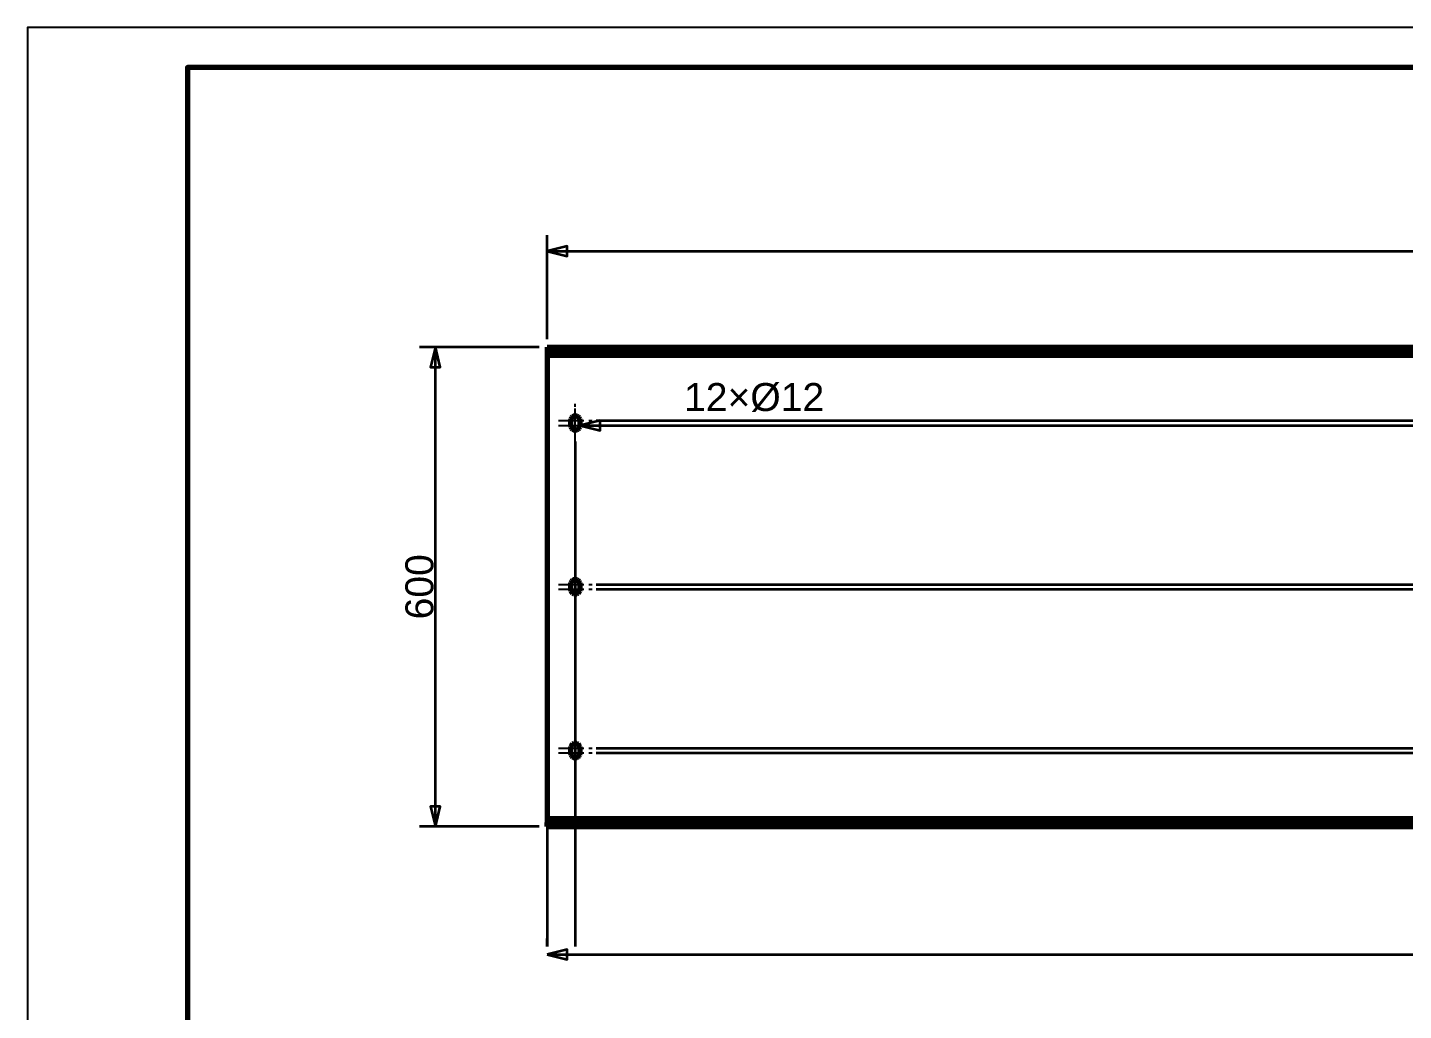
# Model space of a CAD drawing. Header units: millimetres. Extents: x 0 to 420, y 0 to 297.
# Drawn here: x 0 to 172.1, y 174 to 297 of the extents above; entities that cross this region are included whole.
import ezdxf
from ezdxf.enums import TextEntityAlignment as Align

# ---------------------------------------------------------------- set-up
doc = ezdxf.new("R2010")
doc.units = ezdxf.units.MM
doc.linetypes.add('CENTER', pattern=[5.08, 3.175, -0.635, 0.635, -0.635])
doc.linetypes.add('DASHED', pattern=[1.524, 1.27, -0.254])
doc.styles.add('GOST', font='Arial')

msp = doc.modelspace()

# ---------------------------------------------------------------- linework, layer by layer
at = {"color": 7, "lineweight": 35}
for p, q in [((65, 258), (65, 271)), ((65, 269), (365.4, 269)), ((64, 257), (49, 257)), ((51, 197), (51, 257)), ((71.1, 247.8), (380.4, 247.8)), ((69.1, 247.2), (81.1, 247.2)), ((71.1, 247.2), (380.4, 247.2)), ((81.1, 247.2), (86.1, 247.2)), ((68.5, 245.2), (68.5, 182)), ((68.5, 244.6), (68.5, 182)), ((71.1, 227.3), (380.4, 227.3)), ((71.1, 226.7), (380.4, 226.7)), ((68.5, 224.7), (68.5, 182)), ((68.5, 224.1), (68.5, 182)), ((71.1, 206.8), (380.4, 206.8)), ((71.1, 206.2), (380.4, 206.2)), ((68.5, 204.2), (68.5, 182)), ((68.5, 203.6), (68.5, 182)), ((64, 197), (49, 197)), ((65, 197), (65, 182)), ((65, 182), (65, 183)), ((65, 181), (365.4, 181))]:
    msp.add_line(p, q, dxfattribs=at)
at = {"color": 1, "lineweight": 70}
for p, q in [((65, 257), (65, 256.5)), ((65, 257), (365.4, 257)), ((365.4, 256.5), (65, 256.5)), ((65, 256.5), (65, 256.5)), ((65, 256.5), (65, 256.49)), ((65, 256.49), (65, 256.47)), ((65, 256.47), (65, 256.45)), ((65, 256.45), (65, 256.42)), ((65, 256.42), (65, 256.39)), ((65, 256.39), (65, 256.35)), ((65, 256.35), (65, 256.31)), ((65, 256.31), (65, 256.27)), ((65, 256.27), (65, 256.22)), ((65, 256.22), (65, 256.17)), ((65, 256.17), (65, 256.11)), ((65, 256.11), (65, 256.06)), ((65, 256.06), (65, 256)), ((65, 256), (65, 198)), ((65, 256), (365.4, 256)), ((67.93, 247.99), (67.9, 247.8)), ((67.9, 247.8), (67.9, 247.2)), ((68.01, 248.15), (67.93, 247.99)), ((68.15, 248.29), (68.01, 248.15)), ((68.31, 248.37), (68.15, 248.29)), ((68.5, 248.4), (68.31, 248.37)), ((68.69, 248.37), (68.5, 248.4)), ((68.85, 248.29), (68.69, 248.37)), ((68.99, 248.15), (68.85, 248.29)), ((69.07, 247.99), (68.99, 248.15)), ((69.1, 247.8), (69.07, 247.99)), ((69.1, 247.2), (69.1, 247.8)), ((67.9, 247.2), (67.93, 247.01)), ((67.93, 247.01), (68.01, 246.85)), ((68.01, 246.85), (68.15, 246.71)), ((68.15, 246.71), (68.31, 246.63)), ((68.31, 246.63), (68.5, 246.6)), ((68.5, 246.6), (68.69, 246.63)), ((68.69, 246.63), (68.85, 246.71)), ((68.85, 246.71), (68.99, 246.85)), ((68.99, 246.85), (69.07, 247.01)), ((69.07, 247.01), (69.1, 247.2)), ((67.93, 227.49), (67.9, 227.3)), ((67.9, 227.3), (67.9, 226.7)), ((68.01, 227.65), (67.93, 227.49)), ((68.15, 227.79), (68.01, 227.65)), ((68.31, 227.87), (68.15, 227.79)), ((68.5, 227.9), (68.31, 227.87)), ((68.69, 227.87), (68.5, 227.9)), ((68.85, 227.79), (68.69, 227.87)), ((68.99, 227.65), (68.85, 227.79)), ((69.07, 227.49), (68.99, 227.65)), ((69.1, 227.3), (69.07, 227.49)), ((69.1, 226.7), (69.1, 227.3)), ((67.9, 226.7), (67.93, 226.51)), ((67.93, 226.51), (68.01, 226.35)), ((68.01, 226.35), (68.15, 226.21)), ((68.15, 226.21), (68.31, 226.13)), ((68.31, 226.13), (68.5, 226.1)), ((68.5, 226.1), (68.69, 226.13)), ((68.69, 226.13), (68.85, 226.21)), ((68.85, 226.21), (68.99, 226.35)), ((68.99, 226.35), (69.07, 226.51)), ((69.07, 226.51), (69.1, 226.7)), ((67.93, 206.99), (67.9, 206.8)), ((67.9, 206.8), (67.9, 206.2)), ((68.01, 207.15), (67.93, 206.99)), ((68.15, 207.29), (68.01, 207.15)), ((68.31, 207.37), (68.15, 207.29)), ((68.5, 207.4), (68.31, 207.37)), ((68.69, 207.37), (68.5, 207.4)), ((68.85, 207.29), (68.69, 207.37)), ((68.99, 207.15), (68.85, 207.29)), ((69.07, 206.99), (68.99, 207.15)), ((69.1, 206.8), (69.07, 206.99)), ((69.1, 206.2), (69.1, 206.8)), ((67.9, 206.2), (67.93, 206.01)), ((67.93, 206.01), (68.01, 205.85)), ((68.01, 205.85), (68.15, 205.71)), ((68.15, 205.71), (68.31, 205.63)), ((68.31, 205.63), (68.5, 205.6)), ((68.5, 205.6), (68.69, 205.63)), ((68.69, 205.63), (68.85, 205.71)), ((68.85, 205.71), (68.99, 205.85)), ((68.99, 205.85), (69.07, 206.01)), ((69.07, 206.01), (69.1, 206.2)), ((65, 198), (65, 197.94)), ((65, 198), (365.4, 198)), ((65, 197.94), (65, 197.89)), ((65, 197.89), (65, 197.83)), ((65, 197.83), (65, 197.78)), ((65, 197.78), (65, 197.73)), ((65, 197.73), (65, 197.69)), ((65, 197.69), (65, 197.65)), ((65, 197.65), (65, 197.61)), ((65, 197.61), (65, 197.58)), ((65, 197.58), (65, 197.55)), ((65, 197.55), (65, 197.53)), ((65, 197.53), (65, 197.51)), ((65, 197.51), (65, 197.5)), ((65, 197), (65, 197.5)), ((65, 197.5), (365.4, 197.5)), ((65, 197.5), (65, 197.5)), ((65, 197), (365.4, 197))]:
    msp.add_line(p, q, dxfattribs=at)
at = {"color": 5, "linetype": 'DASHED', "lineweight": 35}
for p, q in [((365.4, 257), (65, 257)), ((65, 257), (65, 256.99)), ((65, 257), (65, 256.5)), ((65, 256.99), (65, 256.97)), ((65, 256.97), (65, 256.94)), ((65, 256.94), (65, 256.9)), ((65, 256.9), (65, 256.85)), ((65, 256.85), (65, 256.78)), ((65, 256.78), (65, 256.71)), ((65, 256.71), (65, 256.62)), ((65, 256.62), (65, 256.53)), ((65, 256.53), (65, 256.43)), ((65, 256.5), (365.4, 256.5)), ((65, 256.43), (65, 256.33)), ((67.1, 257), (67.1, 256.5)), ((67.1, 257), (67.12, 257)), ((67.1, 257), (67.1, 256.5)), ((67.12, 257), (67.1, 257)), ((67.12, 256.5), (67.1, 256.5)), ((67.1, 256.5), (67.12, 256.5)), ((67.12, 257), (67.16, 257)), ((67.16, 257), (67.12, 257)), ((67.16, 256.5), (67.12, 256.5)), ((67.12, 256.5), (67.16, 256.5)), ((67.16, 257), (67.23, 257)), ((67.23, 257), (67.16, 257)), ((67.23, 256.5), (67.16, 256.5)), ((67.16, 256.5), (67.23, 256.5)), ((67.23, 257), (67.33, 257)), ((67.33, 257), (67.23, 257)), ((67.33, 256.5), (67.23, 256.5)), ((67.23, 256.5), (67.33, 256.5)), ((67.33, 257), (67.44, 257)), ((67.44, 257), (67.33, 257)), ((67.44, 256.5), (67.33, 256.5)), ((67.33, 256.5), (67.44, 256.5)), ((67.44, 257), (67.57, 257)), ((67.57, 257), (67.44, 257)), ((67.57, 256.5), (67.44, 256.5)), ((67.44, 256.5), (67.57, 256.5)), ((67.57, 257), (67.7, 257)), ((67.7, 257), (67.57, 257)), ((67.7, 256.5), (67.57, 256.5)), ((67.57, 256.5), (67.7, 256.5)), ((67.7, 257), (67.83, 257)), ((67.83, 257), (67.7, 257)), ((67.83, 256.5), (67.7, 256.5)), ((67.7, 256.5), (67.83, 256.5)), ((67.83, 257), (67.96, 257)), ((67.96, 257), (67.83, 257)), ((67.96, 256.5), (67.83, 256.5)), ((67.83, 256.5), (67.96, 256.5)), ((67.96, 257), (68.07, 257)), ((68.07, 257), (67.96, 257)), ((68.07, 256.5), (67.96, 256.5)), ((67.96, 256.5), (68.07, 256.5)), ((68.07, 257), (68.17, 257)), ((68.17, 257), (68.07, 257)), ((68.17, 256.5), (68.07, 256.5)), ((68.07, 256.5), (68.17, 256.5)), ((68.17, 257), (68.24, 257)), ((68.24, 257), (68.17, 257)), ((68.24, 256.5), (68.17, 256.5)), ((68.17, 256.5), (68.24, 256.5)), ((68.24, 257), (68.28, 257)), ((68.28, 257), (68.24, 257)), ((68.28, 256.5), (68.24, 256.5)), ((68.24, 256.5), (68.28, 256.5)), ((68.28, 257), (68.3, 257)), ((68.3, 257), (68.28, 257)), ((68.3, 256.5), (68.28, 256.5)), ((68.28, 256.5), (68.3, 256.5)), ((68.3, 257), (68.3, 256.5)), ((68.3, 257), (68.3, 256.5)), ((96.6, 257), (96.6, 256.5)), ((96.6, 257), (96.62, 257)), ((96.6, 257), (96.6, 256.5)), ((96.62, 257), (96.6, 257)), ((96.62, 256.5), (96.6, 256.5)), ((96.6, 256.5), (96.62, 256.5)), ((96.62, 257), (96.66, 257)), ((96.66, 257), (96.62, 257)), ((96.66, 256.5), (96.62, 256.5)), ((96.62, 256.5), (96.66, 256.5)), ((96.66, 257), (96.73, 257)), ((96.73, 257), (96.66, 257)), ((96.73, 256.5), (96.66, 256.5)), ((96.66, 256.5), (96.73, 256.5)), ((96.73, 257), (96.83, 257)), ((96.83, 257), (96.73, 257)), ((96.83, 256.5), (96.73, 256.5)), ((96.73, 256.5), (96.83, 256.5)), ((96.83, 257), (96.94, 257)), ((96.94, 257), (96.83, 257)), ((96.94, 256.5), (96.83, 256.5)), ((96.83, 256.5), (96.94, 256.5)), ((96.94, 257), (97.07, 257)), ((97.07, 257), (96.94, 257)), ((97.07, 256.5), (96.94, 256.5)), ((96.94, 256.5), (97.07, 256.5)), ((97.07, 257), (97.2, 257)), ((97.2, 257), (97.07, 257)), ((97.2, 256.5), (97.07, 256.5)), ((97.07, 256.5), (97.2, 256.5)), ((97.2, 257), (97.33, 257)), ((97.33, 257), (97.2, 257)), ((97.33, 256.5), (97.2, 256.5)), ((97.2, 256.5), (97.33, 256.5)), ((97.33, 257), (97.46, 257)), ((97.46, 257), (97.33, 257)), ((97.46, 256.5), (97.33, 256.5)), ((97.33, 256.5), (97.46, 256.5)), ((97.46, 257), (97.57, 257)), ((97.57, 257), (97.46, 257)), ((97.57, 256.5), (97.46, 256.5)), ((97.46, 256.5), (97.57, 256.5)), ((97.57, 257), (97.67, 257)), ((97.67, 257), (97.57, 257)), ((97.67, 256.5), (97.57, 256.5)), ((97.57, 256.5), (97.67, 256.5)), ((97.67, 257), (97.74, 257)), ((97.74, 257), (97.67, 257)), ((97.74, 256.5), (97.67, 256.5)), ((97.67, 256.5), (97.74, 256.5)), ((97.74, 257), (97.78, 257)), ((97.78, 257), (97.74, 257)), ((97.78, 256.5), (97.74, 256.5)), ((97.74, 256.5), (97.78, 256.5)), ((97.78, 257), (97.8, 257)), ((97.8, 257), (97.78, 257)), ((97.8, 256.5), (97.78, 256.5)), ((97.78, 256.5), (97.8, 256.5)), ((97.8, 257), (97.8, 256.5)), ((97.8, 257), (97.8, 256.5)), ((126.1, 257), (126.1, 256.5)), ((126.1, 257), (126.12, 257)), ((126.1, 257), (126.1, 256.5)), ((126.12, 257), (126.1, 257)), ((126.12, 256.5), (126.1, 256.5)), ((126.1, 256.5), (126.12, 256.5)), ((126.12, 257), (126.16, 257)), ((126.16, 257), (126.12, 257)), ((126.16, 256.5), (126.12, 256.5)), ((126.12, 256.5), (126.16, 256.5)), ((126.16, 257), (126.23, 257)), ((126.23, 257), (126.16, 257)), ((126.23, 256.5), (126.16, 256.5)), ((126.16, 256.5), (126.23, 256.5)), ((126.23, 257), (126.33, 257)), ((126.33, 257), (126.23, 257)), ((126.33, 256.5), (126.23, 256.5)), ((126.23, 256.5), (126.33, 256.5)), ((126.33, 257), (126.44, 257)), ((126.44, 257), (126.33, 257)), ((126.44, 256.5), (126.33, 256.5)), ((126.33, 256.5), (126.44, 256.5)), ((126.44, 257), (126.57, 257)), ((126.57, 257), (126.44, 257)), ((126.57, 256.5), (126.44, 256.5)), ((126.44, 256.5), (126.57, 256.5)), ((126.57, 257), (126.7, 257)), ((126.7, 257), (126.57, 257)), ((126.7, 256.5), (126.57, 256.5)), ((126.57, 256.5), (126.7, 256.5)), ((126.7, 257), (126.83, 257)), ((126.83, 257), (126.7, 257)), ((126.83, 256.5), (126.7, 256.5)), ((126.7, 256.5), (126.83, 256.5)), ((126.83, 257), (126.96, 257)), ((126.96, 257), (126.83, 257)), ((126.96, 256.5), (126.83, 256.5)), ((126.83, 256.5), (126.96, 256.5)), ((126.96, 257), (127.07, 257)), ((127.07, 257), (126.96, 257)), ((127.07, 256.5), (126.96, 256.5)), ((126.96, 256.5), (127.07, 256.5)), ((127.07, 257), (127.17, 257)), ((127.17, 257), (127.07, 257)), ((127.17, 256.5), (127.07, 256.5)), ((127.07, 256.5), (127.17, 256.5)), ((127.17, 257), (127.24, 257)), ((127.24, 257), (127.17, 257)), ((127.24, 256.5), (127.17, 256.5)), ((127.17, 256.5), (127.24, 256.5)), ((127.24, 257), (127.28, 257)), ((127.28, 257), (127.24, 257)), ((127.28, 256.5), (127.24, 256.5)), ((127.24, 256.5), (127.28, 256.5)), ((127.28, 257), (127.3, 257)), ((127.3, 257), (127.28, 257)), ((127.3, 256.5), (127.28, 256.5)), ((127.28, 256.5), (127.3, 256.5)), ((127.3, 257), (127.3, 256.5)), ((127.3, 257), (127.3, 256.5)), ((155.6, 257), (155.6, 256.5)), ((155.6, 257), (155.62, 257)), ((155.6, 257), (155.6, 256.5)), ((155.62, 257), (155.6, 257)), ((155.62, 256.5), (155.6, 256.5)), ((155.6, 256.5), (155.62, 256.5)), ((155.62, 257), (155.66, 257)), ((155.66, 257), (155.62, 257)), ((155.66, 256.5), (155.62, 256.5)), ((155.62, 256.5), (155.66, 256.5)), ((155.66, 257), (155.73, 257)), ((155.73, 257), (155.66, 257)), ((155.73, 256.5), (155.66, 256.5)), ((155.66, 256.5), (155.73, 256.5)), ((155.73, 257), (155.83, 257)), ((155.83, 257), (155.73, 257)), ((155.83, 256.5), (155.73, 256.5)), ((155.73, 256.5), (155.83, 256.5)), ((155.83, 257), (155.94, 257)), ((155.94, 257), (155.83, 257)), ((155.94, 256.5), (155.83, 256.5)), ((155.83, 256.5), (155.94, 256.5)), ((155.94, 257), (156.07, 257)), ((156.07, 257), (155.94, 257)), ((156.07, 256.5), (155.94, 256.5)), ((155.94, 256.5), (156.07, 256.5)), ((156.07, 257), (156.2, 257)), ((156.2, 257), (156.07, 257)), ((156.2, 256.5), (156.07, 256.5)), ((156.07, 256.5), (156.2, 256.5)), ((156.2, 257), (156.33, 257)), ((156.33, 257), (156.2, 257)), ((156.33, 256.5), (156.2, 256.5)), ((156.2, 256.5), (156.33, 256.5)), ((156.33, 257), (156.46, 257)), ((156.46, 257), (156.33, 257)), ((156.46, 256.5), (156.33, 256.5)), ((156.33, 256.5), (156.46, 256.5)), ((156.46, 257), (156.57, 257)), ((156.57, 257), (156.46, 257)), ((156.57, 256.5), (156.46, 256.5)), ((156.46, 256.5), (156.57, 256.5)), ((156.57, 257), (156.67, 257)), ((156.67, 257), (156.57, 257)), ((156.67, 256.5), (156.57, 256.5)), ((156.57, 256.5), (156.67, 256.5)), ((156.67, 257), (156.74, 257)), ((156.74, 257), (156.67, 257)), ((156.74, 256.5), (156.67, 256.5)), ((156.67, 256.5), (156.74, 256.5)), ((156.74, 257), (156.78, 257)), ((156.78, 257), (156.74, 257)), ((156.78, 256.5), (156.74, 256.5)), ((156.74, 256.5), (156.78, 256.5)), ((156.78, 257), (156.8, 257)), ((156.8, 257), (156.78, 257)), ((156.8, 256.5), (156.78, 256.5)), ((156.78, 256.5), (156.8, 256.5)), ((156.8, 257), (156.8, 256.5)), ((156.8, 257), (156.8, 256.5)), ((65, 256.33), (65, 256.22)), ((65, 256.22), (65, 256.11)), ((65, 256.11), (65, 256)), ((65, 256), (65, 198)), ((67.9, 247.8), (67.93, 247.99)), ((67.9, 247.2), (67.9, 247.8)), ((67.93, 247.99), (68.01, 248.15)), ((68.01, 248.15), (68.15, 248.29)), ((68.15, 248.29), (68.31, 248.37)), ((68.31, 248.37), (68.5, 248.4)), ((68.5, 248.4), (68.69, 248.37)), ((68.69, 248.37), (68.85, 248.29)), ((68.85, 248.29), (68.99, 248.15)), ((68.99, 248.15), (69.07, 247.99)), ((69.07, 247.99), (69.1, 247.8)), ((69.1, 247.8), (69.1, 247.2)), ((67.93, 247.01), (67.9, 247.2)), ((68.01, 246.85), (67.93, 247.01)), ((68.15, 246.71), (68.01, 246.85)), ((68.31, 246.63), (68.15, 246.71)), ((68.5, 246.6), (68.31, 246.63)), ((68.69, 246.63), (68.5, 246.6)), ((68.85, 246.71), (68.69, 246.63)), ((68.99, 246.85), (68.85, 246.71)), ((69.07, 247.01), (68.99, 246.85)), ((69.1, 247.2), (69.07, 247.01)), ((67.9, 227.3), (67.93, 227.49)), ((67.9, 226.7), (67.9, 227.3)), ((67.93, 227.49), (68.01, 227.65)), ((68.01, 227.65), (68.15, 227.79)), ((68.15, 227.79), (68.31, 227.87)), ((68.31, 227.87), (68.5, 227.9)), ((68.5, 227.9), (68.69, 227.87)), ((68.69, 227.87), (68.85, 227.79)), ((68.85, 227.79), (68.99, 227.65)), ((68.99, 227.65), (69.07, 227.49)), ((69.07, 227.49), (69.1, 227.3)), ((69.1, 227.3), (69.1, 226.7)), ((67.93, 226.51), (67.9, 226.7)), ((68.01, 226.35), (67.93, 226.51)), ((68.15, 226.21), (68.01, 226.35)), ((68.31, 226.13), (68.15, 226.21)), ((68.5, 226.1), (68.31, 226.13)), ((68.69, 226.13), (68.5, 226.1)), ((68.85, 226.21), (68.69, 226.13)), ((68.99, 226.35), (68.85, 226.21)), ((69.07, 226.51), (68.99, 226.35)), ((69.1, 226.7), (69.07, 226.51)), ((67.9, 206.8), (67.93, 206.99)), ((67.9, 206.2), (67.9, 206.8)), ((67.93, 206.99), (68.01, 207.15)), ((68.01, 207.15), (68.15, 207.29)), ((68.15, 207.29), (68.31, 207.37)), ((68.31, 207.37), (68.5, 207.4)), ((68.5, 207.4), (68.69, 207.37)), ((68.69, 207.37), (68.85, 207.29)), ((68.85, 207.29), (68.99, 207.15)), ((68.99, 207.15), (69.07, 206.99)), ((69.07, 206.99), (69.1, 206.8)), ((69.1, 206.8), (69.1, 206.2)), ((67.93, 206.01), (67.9, 206.2)), ((68.01, 205.85), (67.93, 206.01)), ((68.15, 205.71), (68.01, 205.85)), ((68.31, 205.63), (68.15, 205.71)), ((68.5, 205.6), (68.31, 205.63)), ((68.69, 205.63), (68.5, 205.6)), ((68.85, 205.71), (68.69, 205.63)), ((68.99, 205.85), (68.85, 205.71)), ((69.07, 206.01), (68.99, 205.85)), ((69.1, 206.2), (69.07, 206.01)), ((65, 198), (65, 197.89)), ((65, 197.89), (65, 197.78)), ((65, 197.78), (65, 197.67)), ((65, 197.67), (65, 197.57)), ((65, 197.57), (65, 197.47)), ((65, 197), (65, 197.5)), ((65, 197.5), (365.4, 197.5)), ((65, 197.47), (65, 197.38)), ((65, 197.38), (65, 197.29)), ((65, 197.29), (65, 197.22)), ((65, 197.22), (65, 197.15)), ((65, 197.15), (65, 197.1)), ((65, 197.1), (65, 197.06)), ((65, 197.06), (65, 197.03)), ((65, 197.03), (65, 197.01)), ((65, 197.01), (65, 197)), ((365.4, 197), (65, 197)), ((66.62, 197.5), (66.6, 197.5)), ((66.6, 197.5), (66.6, 197.5)), ((66.6, 197.5), (66.6, 197.5)), ((66.6, 197.5), (66.62, 197.5)), ((66.62, 197), (66.6, 197)), ((66.6, 197), (66.6, 197)), ((66.6, 197), (66.6, 197)), ((66.6, 197), (66.62, 197)), ((66.63, 197.5), (66.62, 197.5)), ((66.62, 197.5), (66.63, 197.5)), ((66.63, 197), (66.62, 197)), ((66.62, 197), (66.63, 197)), ((66.66, 197.5), (66.63, 197.5)), ((66.63, 197.5), (66.66, 197.5)), ((66.66, 197), (66.63, 197)), ((66.63, 197), (66.66, 197)), ((66.69, 197.5), (66.66, 197.5)), ((66.66, 197.5), (66.69, 197.5)), ((66.69, 197), (66.66, 197)), ((66.66, 197), (66.69, 197)), ((66.73, 197.5), (66.69, 197.5)), ((66.69, 197.5), (66.73, 197.5)), ((66.73, 197), (66.69, 197)), ((66.69, 197), (66.73, 197)), ((66.78, 197.5), (66.73, 197.5)), ((66.73, 197.5), (66.78, 197.5)), ((66.78, 197), (66.73, 197)), ((66.73, 197), (66.78, 197)), ((66.83, 197.5), (66.78, 197.5)), ((66.78, 197.5), (66.83, 197.5)), ((66.83, 197), (66.78, 197)), ((66.78, 197), (66.83, 197)), ((66.88, 197.5), (66.83, 197.5)), ((66.83, 197.5), (66.88, 197.5)), ((66.88, 197), (66.83, 197)), ((66.83, 197), (66.88, 197)), ((66.94, 197.5), (66.88, 197.5)), ((66.88, 197.5), (66.94, 197.5)), ((66.94, 197), (66.88, 197)), ((66.88, 197), (66.94, 197)), ((67, 197.5), (66.94, 197.5)), ((66.94, 197.5), (67, 197.5)), ((67, 197), (66.94, 197)), ((66.94, 197), (67, 197)), ((67.07, 197.5), (67, 197.5)), ((67, 197.5), (67.07, 197.5)), ((67.07, 197), (67, 197)), ((67, 197), (67.07, 197)), ((67.13, 197.5), (67.07, 197.5)), ((67.07, 197.5), (67.13, 197.5)), ((67.13, 197), (67.07, 197)), ((67.07, 197), (67.13, 197)), ((67.2, 197.5), (67.13, 197.5)), ((67.13, 197.5), (67.2, 197.5)), ((67.2, 197), (67.13, 197)), ((67.13, 197), (67.2, 197)), ((68.2, 197.5), (67.2, 197.5)), ((67.2, 197.5), (68.2, 197.5)), ((67.2, 197), (68.2, 197)), ((68.2, 197), (67.2, 197)), ((68.2, 197.5), (68.27, 197.5)), ((68.27, 197.5), (68.2, 197.5)), ((68.2, 197), (68.27, 197)), ((68.27, 197), (68.2, 197)), ((68.27, 197.5), (68.33, 197.5)), ((68.33, 197.5), (68.27, 197.5)), ((68.27, 197), (68.33, 197)), ((68.33, 197), (68.27, 197)), ((68.33, 197.5), (68.4, 197.5)), ((68.4, 197.5), (68.33, 197.5)), ((68.33, 197), (68.4, 197)), ((68.4, 197), (68.33, 197)), ((68.4, 197.5), (68.46, 197.5)), ((68.46, 197.5), (68.4, 197.5)), ((68.4, 197), (68.46, 197)), ((68.46, 197), (68.4, 197)), ((68.46, 197.5), (68.52, 197.5)), ((68.52, 197.5), (68.46, 197.5)), ((68.46, 197), (68.52, 197)), ((68.52, 197), (68.46, 197)), ((68.52, 197.5), (68.57, 197.5)), ((68.57, 197.5), (68.52, 197.5)), ((68.52, 197), (68.57, 197)), ((68.57, 197), (68.52, 197)), ((68.57, 197.5), (68.62, 197.5)), ((68.62, 197.5), (68.57, 197.5)), ((68.57, 197), (68.62, 197)), ((68.62, 197), (68.57, 197)), ((68.62, 197.5), (68.67, 197.5)), ((68.67, 197.5), (68.62, 197.5)), ((68.62, 197), (68.67, 197)), ((68.67, 197), (68.62, 197)), ((68.67, 197.5), (68.71, 197.5)), ((68.71, 197.5), (68.67, 197.5)), ((68.67, 197), (68.71, 197)), ((68.71, 197), (68.67, 197)), ((68.71, 197.5), (68.74, 197.5)), ((68.74, 197.5), (68.71, 197.5)), ((68.71, 197), (68.74, 197)), ((68.74, 197), (68.71, 197)), ((68.74, 197.5), (68.77, 197.5)), ((68.77, 197.5), (68.74, 197.5)), ((68.74, 197), (68.77, 197)), ((68.77, 197), (68.74, 197)), ((68.77, 197.5), (68.78, 197.5)), ((68.78, 197.5), (68.77, 197.5)), ((68.77, 197), (68.78, 197)), ((68.78, 197), (68.77, 197)), ((68.78, 197.5), (68.8, 197.5)), ((68.8, 197.5), (68.78, 197.5)), ((68.78, 197), (68.8, 197)), ((68.8, 197), (68.78, 197)), ((68.8, 197.5), (68.8, 197.5)), ((68.8, 197.5), (68.8, 197.5)), ((68.8, 197), (68.8, 197)), ((68.8, 197), (68.8, 197)), ((96.12, 197.5), (96.1, 197.5)), ((96.1, 197.5), (96.1, 197.5)), ((96.1, 197.5), (96.1, 197.5)), ((96.1, 197.5), (96.12, 197.5)), ((96.12, 197), (96.1, 197)), ((96.1, 197), (96.1, 197)), ((96.1, 197), (96.1, 197)), ((96.1, 197), (96.12, 197)), ((96.13, 197.5), (96.12, 197.5)), ((96.12, 197.5), (96.13, 197.5)), ((96.13, 197), (96.12, 197)), ((96.12, 197), (96.13, 197)), ((96.16, 197.5), (96.13, 197.5)), ((96.13, 197.5), (96.16, 197.5)), ((96.16, 197), (96.13, 197)), ((96.13, 197), (96.16, 197)), ((96.19, 197.5), (96.16, 197.5)), ((96.16, 197.5), (96.19, 197.5)), ((96.19, 197), (96.16, 197)), ((96.16, 197), (96.19, 197)), ((96.23, 197.5), (96.19, 197.5)), ((96.19, 197.5), (96.23, 197.5)), ((96.23, 197), (96.19, 197)), ((96.19, 197), (96.23, 197)), ((96.28, 197.5), (96.23, 197.5)), ((96.23, 197.5), (96.28, 197.5)), ((96.28, 197), (96.23, 197)), ((96.23, 197), (96.28, 197)), ((96.33, 197.5), (96.28, 197.5)), ((96.28, 197.5), (96.33, 197.5)), ((96.33, 197), (96.28, 197)), ((96.28, 197), (96.33, 197)), ((96.38, 197.5), (96.33, 197.5)), ((96.33, 197.5), (96.38, 197.5)), ((96.38, 197), (96.33, 197)), ((96.33, 197), (96.38, 197)), ((96.44, 197.5), (96.38, 197.5)), ((96.38, 197.5), (96.44, 197.5)), ((96.44, 197), (96.38, 197)), ((96.38, 197), (96.44, 197)), ((96.5, 197.5), (96.44, 197.5)), ((96.44, 197.5), (96.5, 197.5)), ((96.5, 197), (96.44, 197)), ((96.44, 197), (96.5, 197)), ((96.57, 197.5), (96.5, 197.5)), ((96.5, 197.5), (96.57, 197.5)), ((96.57, 197), (96.5, 197)), ((96.5, 197), (96.57, 197)), ((96.63, 197.5), (96.57, 197.5)), ((96.57, 197.5), (96.63, 197.5)), ((96.63, 197), (96.57, 197)), ((96.57, 197), (96.63, 197)), ((96.7, 197.5), (96.63, 197.5)), ((96.63, 197.5), (96.7, 197.5)), ((96.7, 197), (96.63, 197)), ((96.63, 197), (96.7, 197)), ((97.7, 197.5), (96.7, 197.5)), ((96.7, 197.5), (97.7, 197.5)), ((96.7, 197), (97.7, 197)), ((97.7, 197), (96.7, 197)), ((97.7, 197.5), (97.77, 197.5)), ((97.77, 197.5), (97.7, 197.5)), ((97.7, 197), (97.77, 197)), ((97.77, 197), (97.7, 197)), ((97.77, 197.5), (97.83, 197.5)), ((97.83, 197.5), (97.77, 197.5)), ((97.77, 197), (97.83, 197)), ((97.83, 197), (97.77, 197)), ((97.83, 197.5), (97.9, 197.5)), ((97.9, 197.5), (97.83, 197.5)), ((97.83, 197), (97.9, 197)), ((97.9, 197), (97.83, 197)), ((97.9, 197.5), (97.96, 197.5)), ((97.96, 197.5), (97.9, 197.5)), ((97.9, 197), (97.96, 197)), ((97.96, 197), (97.9, 197)), ((97.96, 197.5), (98.02, 197.5)), ((98.02, 197.5), (97.96, 197.5)), ((97.96, 197), (98.02, 197)), ((98.02, 197), (97.96, 197)), ((98.02, 197.5), (98.07, 197.5)), ((98.07, 197.5), (98.02, 197.5)), ((98.02, 197), (98.07, 197)), ((98.07, 197), (98.02, 197)), ((98.07, 197.5), (98.12, 197.5)), ((98.12, 197.5), (98.07, 197.5)), ((98.07, 197), (98.12, 197)), ((98.12, 197), (98.07, 197)), ((98.12, 197.5), (98.17, 197.5)), ((98.17, 197.5), (98.12, 197.5)), ((98.12, 197), (98.17, 197)), ((98.17, 197), (98.12, 197)), ((98.17, 197.5), (98.21, 197.5)), ((98.21, 197.5), (98.17, 197.5)), ((98.17, 197), (98.21, 197)), ((98.21, 197), (98.17, 197)), ((98.21, 197.5), (98.24, 197.5)), ((98.24, 197.5), (98.21, 197.5)), ((98.21, 197), (98.24, 197)), ((98.24, 197), (98.21, 197)), ((98.24, 197.5), (98.27, 197.5)), ((98.27, 197.5), (98.24, 197.5)), ((98.24, 197), (98.27, 197)), ((98.27, 197), (98.24, 197)), ((98.27, 197.5), (98.28, 197.5)), ((98.28, 197.5), (98.27, 197.5)), ((98.27, 197), (98.28, 197)), ((98.28, 197), (98.27, 197)), ((98.28, 197.5), (98.3, 197.5)), ((98.3, 197.5), (98.28, 197.5)), ((98.28, 197), (98.3, 197)), ((98.3, 197), (98.28, 197)), ((98.3, 197.5), (98.3, 197.5)), ((98.3, 197.5), (98.3, 197.5)), ((98.3, 197), (98.3, 197)), ((98.3, 197), (98.3, 197)), ((125.62, 197.5), (125.6, 197.5)), ((125.6, 197.5), (125.6, 197.5)), ((125.6, 197.5), (125.6, 197.5)), ((125.6, 197.5), (125.62, 197.5)), ((125.62, 197), (125.6, 197)), ((125.6, 197), (125.6, 197)), ((125.6, 197), (125.6, 197)), ((125.6, 197), (125.62, 197)), ((125.63, 197.5), (125.62, 197.5)), ((125.62, 197.5), (125.63, 197.5)), ((125.63, 197), (125.62, 197)), ((125.62, 197), (125.63, 197)), ((125.66, 197.5), (125.63, 197.5)), ((125.63, 197.5), (125.66, 197.5)), ((125.66, 197), (125.63, 197)), ((125.63, 197), (125.66, 197)), ((125.69, 197.5), (125.66, 197.5)), ((125.66, 197.5), (125.69, 197.5)), ((125.69, 197), (125.66, 197)), ((125.66, 197), (125.69, 197)), ((125.73, 197.5), (125.69, 197.5)), ((125.69, 197.5), (125.73, 197.5)), ((125.73, 197), (125.69, 197)), ((125.69, 197), (125.73, 197)), ((125.78, 197.5), (125.73, 197.5)), ((125.73, 197.5), (125.78, 197.5)), ((125.78, 197), (125.73, 197)), ((125.73, 197), (125.78, 197)), ((125.83, 197.5), (125.78, 197.5)), ((125.78, 197.5), (125.83, 197.5)), ((125.83, 197), (125.78, 197)), ((125.78, 197), (125.83, 197)), ((125.88, 197.5), (125.83, 197.5)), ((125.83, 197.5), (125.88, 197.5)), ((125.88, 197), (125.83, 197)), ((125.83, 197), (125.88, 197)), ((125.94, 197.5), (125.88, 197.5)), ((125.88, 197.5), (125.94, 197.5)), ((125.94, 197), (125.88, 197)), ((125.88, 197), (125.94, 197)), ((126, 197.5), (125.94, 197.5)), ((125.94, 197.5), (126, 197.5)), ((126, 197), (125.94, 197)), ((125.94, 197), (126, 197)), ((126.07, 197.5), (126, 197.5)), ((126, 197.5), (126.07, 197.5)), ((126.07, 197), (126, 197)), ((126, 197), (126.07, 197)), ((126.13, 197.5), (126.07, 197.5)), ((126.07, 197.5), (126.13, 197.5)), ((126.13, 197), (126.07, 197)), ((126.07, 197), (126.13, 197)), ((126.2, 197.5), (126.13, 197.5)), ((126.13, 197.5), (126.2, 197.5)), ((126.2, 197), (126.13, 197)), ((126.13, 197), (126.2, 197)), ((127.2, 197.5), (126.2, 197.5)), ((126.2, 197.5), (127.2, 197.5)), ((126.2, 197), (127.2, 197)), ((127.2, 197), (126.2, 197)), ((127.2, 197.5), (127.27, 197.5)), ((127.27, 197.5), (127.2, 197.5)), ((127.2, 197), (127.27, 197)), ((127.27, 197), (127.2, 197)), ((127.27, 197.5), (127.33, 197.5)), ((127.33, 197.5), (127.27, 197.5)), ((127.27, 197), (127.33, 197)), ((127.33, 197), (127.27, 197)), ((127.33, 197.5), (127.4, 197.5)), ((127.4, 197.5), (127.33, 197.5)), ((127.33, 197), (127.4, 197)), ((127.4, 197), (127.33, 197)), ((127.4, 197.5), (127.46, 197.5)), ((127.46, 197.5), (127.4, 197.5)), ((127.4, 197), (127.46, 197)), ((127.46, 197), (127.4, 197)), ((127.46, 197.5), (127.52, 197.5)), ((127.52, 197.5), (127.46, 197.5)), ((127.46, 197), (127.52, 197)), ((127.52, 197), (127.46, 197)), ((127.52, 197.5), (127.57, 197.5)), ((127.57, 197.5), (127.52, 197.5)), ((127.52, 197), (127.57, 197)), ((127.57, 197), (127.52, 197)), ((127.57, 197.5), (127.62, 197.5)), ((127.62, 197.5), (127.57, 197.5)), ((127.57, 197), (127.62, 197)), ((127.62, 197), (127.57, 197)), ((127.62, 197.5), (127.67, 197.5)), ((127.67, 197.5), (127.62, 197.5)), ((127.62, 197), (127.67, 197)), ((127.67, 197), (127.62, 197)), ((127.67, 197.5), (127.71, 197.5)), ((127.71, 197.5), (127.67, 197.5)), ((127.67, 197), (127.71, 197)), ((127.71, 197), (127.67, 197)), ((127.71, 197.5), (127.74, 197.5)), ((127.74, 197.5), (127.71, 197.5)), ((127.71, 197), (127.74, 197)), ((127.74, 197), (127.71, 197)), ((127.74, 197.5), (127.77, 197.5)), ((127.77, 197.5), (127.74, 197.5)), ((127.74, 197), (127.77, 197)), ((127.77, 197), (127.74, 197)), ((127.77, 197.5), (127.78, 197.5)), ((127.78, 197.5), (127.77, 197.5)), ((127.77, 197), (127.78, 197)), ((127.78, 197), (127.77, 197)), ((127.78, 197.5), (127.8, 197.5)), ((127.8, 197.5), (127.78, 197.5)), ((127.78, 197), (127.8, 197)), ((127.8, 197), (127.78, 197)), ((127.8, 197.5), (127.8, 197.5)), ((127.8, 197.5), (127.8, 197.5)), ((127.8, 197), (127.8, 197)), ((127.8, 197), (127.8, 197)), ((155.12, 197.5), (155.1, 197.5)), ((155.1, 197.5), (155.1, 197.5)), ((155.1, 197.5), (155.1, 197.5)), ((155.1, 197.5), (155.12, 197.5)), ((155.12, 197), (155.1, 197)), ((155.1, 197), (155.1, 197)), ((155.1, 197), (155.1, 197)), ((155.1, 197), (155.12, 197)), ((155.13, 197.5), (155.12, 197.5)), ((155.12, 197.5), (155.13, 197.5)), ((155.13, 197), (155.12, 197)), ((155.12, 197), (155.13, 197)), ((155.16, 197.5), (155.13, 197.5)), ((155.13, 197.5), (155.16, 197.5)), ((155.16, 197), (155.13, 197)), ((155.13, 197), (155.16, 197)), ((155.19, 197.5), (155.16, 197.5)), ((155.16, 197.5), (155.19, 197.5)), ((155.19, 197), (155.16, 197)), ((155.16, 197), (155.19, 197)), ((155.23, 197.5), (155.19, 197.5)), ((155.19, 197.5), (155.23, 197.5)), ((155.23, 197), (155.19, 197)), ((155.19, 197), (155.23, 197)), ((155.28, 197.5), (155.23, 197.5)), ((155.23, 197.5), (155.28, 197.5)), ((155.28, 197), (155.23, 197)), ((155.23, 197), (155.28, 197)), ((155.33, 197.5), (155.28, 197.5)), ((155.28, 197.5), (155.33, 197.5)), ((155.33, 197), (155.28, 197)), ((155.28, 197), (155.33, 197)), ((155.38, 197.5), (155.33, 197.5)), ((155.33, 197.5), (155.38, 197.5)), ((155.38, 197), (155.33, 197)), ((155.33, 197), (155.38, 197)), ((155.44, 197.5), (155.38, 197.5)), ((155.38, 197.5), (155.44, 197.5)), ((155.44, 197), (155.38, 197)), ((155.38, 197), (155.44, 197)), ((155.5, 197.5), (155.44, 197.5)), ((155.44, 197.5), (155.5, 197.5)), ((155.5, 197), (155.44, 197)), ((155.44, 197), (155.5, 197)), ((155.57, 197.5), (155.5, 197.5)), ((155.5, 197.5), (155.57, 197.5)), ((155.57, 197), (155.5, 197)), ((155.5, 197), (155.57, 197)), ((155.63, 197.5), (155.57, 197.5)), ((155.57, 197.5), (155.63, 197.5)), ((155.63, 197), (155.57, 197)), ((155.57, 197), (155.63, 197)), ((155.7, 197.5), (155.63, 197.5)), ((155.63, 197.5), (155.7, 197.5)), ((155.7, 197), (155.63, 197)), ((155.63, 197), (155.7, 197)), ((156.7, 197.5), (155.7, 197.5)), ((155.7, 197.5), (156.7, 197.5)), ((155.7, 197), (156.7, 197)), ((156.7, 197), (155.7, 197)), ((156.7, 197.5), (156.77, 197.5)), ((156.77, 197.5), (156.7, 197.5)), ((156.7, 197), (156.77, 197)), ((156.77, 197), (156.7, 197)), ((156.77, 197.5), (156.83, 197.5)), ((156.83, 197.5), (156.77, 197.5)), ((156.77, 197), (156.83, 197)), ((156.83, 197), (156.77, 197)), ((156.83, 197.5), (156.9, 197.5)), ((156.9, 197.5), (156.83, 197.5)), ((156.83, 197), (156.9, 197)), ((156.9, 197), (156.83, 197)), ((156.9, 197.5), (156.96, 197.5)), ((156.96, 197.5), (156.9, 197.5)), ((156.9, 197), (156.96, 197)), ((156.96, 197), (156.9, 197)), ((156.96, 197.5), (157.02, 197.5)), ((157.02, 197.5), (156.96, 197.5)), ((156.96, 197), (157.02, 197)), ((157.02, 197), (156.96, 197)), ((157.02, 197.5), (157.07, 197.5)), ((157.07, 197.5), (157.02, 197.5)), ((157.02, 197), (157.07, 197)), ((157.07, 197), (157.02, 197)), ((157.07, 197.5), (157.12, 197.5)), ((157.12, 197.5), (157.07, 197.5)), ((157.07, 197), (157.12, 197)), ((157.12, 197), (157.07, 197)), ((157.12, 197.5), (157.17, 197.5)), ((157.17, 197.5), (157.12, 197.5)), ((157.12, 197), (157.17, 197)), ((157.17, 197), (157.12, 197)), ((157.17, 197.5), (157.21, 197.5)), ((157.21, 197.5), (157.17, 197.5)), ((157.17, 197), (157.21, 197)), ((157.21, 197), (157.17, 197)), ((157.21, 197.5), (157.24, 197.5)), ((157.24, 197.5), (157.21, 197.5)), ((157.21, 197), (157.24, 197)), ((157.24, 197), (157.21, 197)), ((157.24, 197.5), (157.27, 197.5)), ((157.27, 197.5), (157.24, 197.5)), ((157.24, 197), (157.27, 197)), ((157.27, 197), (157.24, 197)), ((157.27, 197.5), (157.28, 197.5)), ((157.28, 197.5), (157.27, 197.5)), ((157.27, 197), (157.28, 197)), ((157.28, 197), (157.27, 197)), ((157.28, 197.5), (157.3, 197.5)), ((157.3, 197.5), (157.28, 197.5)), ((157.28, 197), (157.3, 197)), ((157.3, 197), (157.28, 197)), ((157.3, 197.5), (157.3, 197.5)), ((157.3, 197.5), (157.3, 197.5)), ((157.3, 197), (157.3, 197)), ((157.3, 197), (157.3, 197))]:
    msp.add_line(p, q, dxfattribs=at)
at = {"color": 4, "linetype": 'CENTER', "lineweight": 25}
for p, q in [((68.5, 245.7), (68.5, 249.9)), ((66.4, 247.8), (70.6, 247.8)), ((68.5, 245.1), (68.5, 249.3)), ((66.4, 247.2), (70.6, 247.2)), ((68.5, 225.2), (68.5, 229.4)), ((66.4, 227.3), (70.6, 227.3)), ((68.5, 224.6), (68.5, 228.8)), ((66.4, 226.7), (70.6, 226.7)), ((68.5, 204.7), (68.5, 208.9)), ((68.5, 204.1), (68.5, 208.3)), ((66.4, 206.8), (70.6, 206.8)), ((66.4, 206.2), (70.6, 206.2))]:
    msp.add_line(p, q, dxfattribs=at)
at = {"color": 7, "lineweight": 25}
msp.add_lwpolyline([(0, 0), (420, 0), (420, 297), (0, 297)], close=True, dxfattribs=at)
at = {"color": 7, "lineweight": 70}
msp.add_lwpolyline([(20, 5), (415, 5), (415, 292), (20, 292)], close=True, dxfattribs=at)
at = {"color": 7, "lineweight": 35}
for points in [[(65, 269), (67.5, 268.38), (67.5, 269.62)], [(51, 257), (50.38, 254.5), (51.62, 254.5)], [(69.1, 247.2), (71.6, 246.58), (71.6, 247.83)], [(51, 197), (51.62, 199.5), (50.38, 199.5)], [(65, 181), (67.5, 180.37), (67.5, 181.62)]]:
    msp.add_lwpolyline(points, close=True, dxfattribs=at)

# ---------------------------------------------------------------- texts
at = {"color": 7, "style": 'GOST'}
msp.add_text('12×Ø12', height=3.5, dxfattribs=at).set_placement((82.1, 249))
msp.add_text('600', height=3.5, rotation=90, dxfattribs=at).set_placement((49, 227), align=Align.MIDDLE)

doc.saveas('drawing.dxf')
